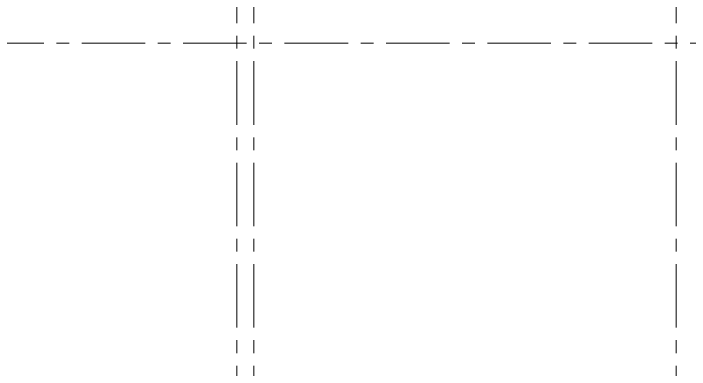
# Model space of a CAD drawing. Header units: millimetres. Extents: x -100356 to 314685, y 446 to 1273965.
# Drawn here: x 112127 to 116127, y 249757 to 251861 of the extents above; entities that cross this region are included whole.
import ezdxf
from ezdxf.xclip import XClip

# ---------------------------------------------------------------- set-up
doc = ezdxf.new("R2010")
doc.units = ezdxf.units.MM
doc.header["$XCLIPFRAME"] = 2
doc.linetypes.add('section$0$CENTER', pattern=[2, 1.25, -0.25, 0.25, -0.25])
for name, color, linetype, lineweight in [('@ color hatch', 7, 'Continuous', 13), ('section$0$A-_FLORLEVL_E', 7, 'Continuous', 5), ('section$0$NKC_TRUC', 8, 'section$0$CENTER', 13)]:
    doc.layers.add(name, color=color, linetype=linetype, lineweight=lineweight)

# ---------------------------------------------------------------- blocks, each defined once
blk = doc.blocks.new('section$0$grid section')
at = {"layer": 'section$0$NKC_TRUC', "ltscale": 300}
blk.add_line((-141943.9, 87100), (0, 87100), dxfattribs=at)
blk = doc.blocks.new('section')
at = {"layer": 'section$0$NKC_TRUC', "ltscale": 300}
for p, q in [((263310.7, 95993.2), (263310.7, -17486.8)), ((263410.7, 95993.2), (263410.7, -15127.4)), ((265910.7, 95993.2), (265910.7, -15127.4))]:
    blk.add_line(p, q, dxfattribs=at)
at = {"layer": 'section$0$A-_FLORLEVL_E'}
blk.add_blockref('section$0$grid section', (298304.7, 0), dxfattribs=at)

msp = doc.modelspace()

# ---------------------------------------------------------------- block references
at = {"layer": '@ color hatch', "ltscale": 0.5}
ref = msp.add_blockref('section', (-149862.3, 164586), dxfattribs=at)
XClip(ref).set_block_clipping_path([(169394.0948857647, -24157.8838648469), (313883.7615168951, 101394.6180912155)])

doc.saveas('drawing.dxf')
